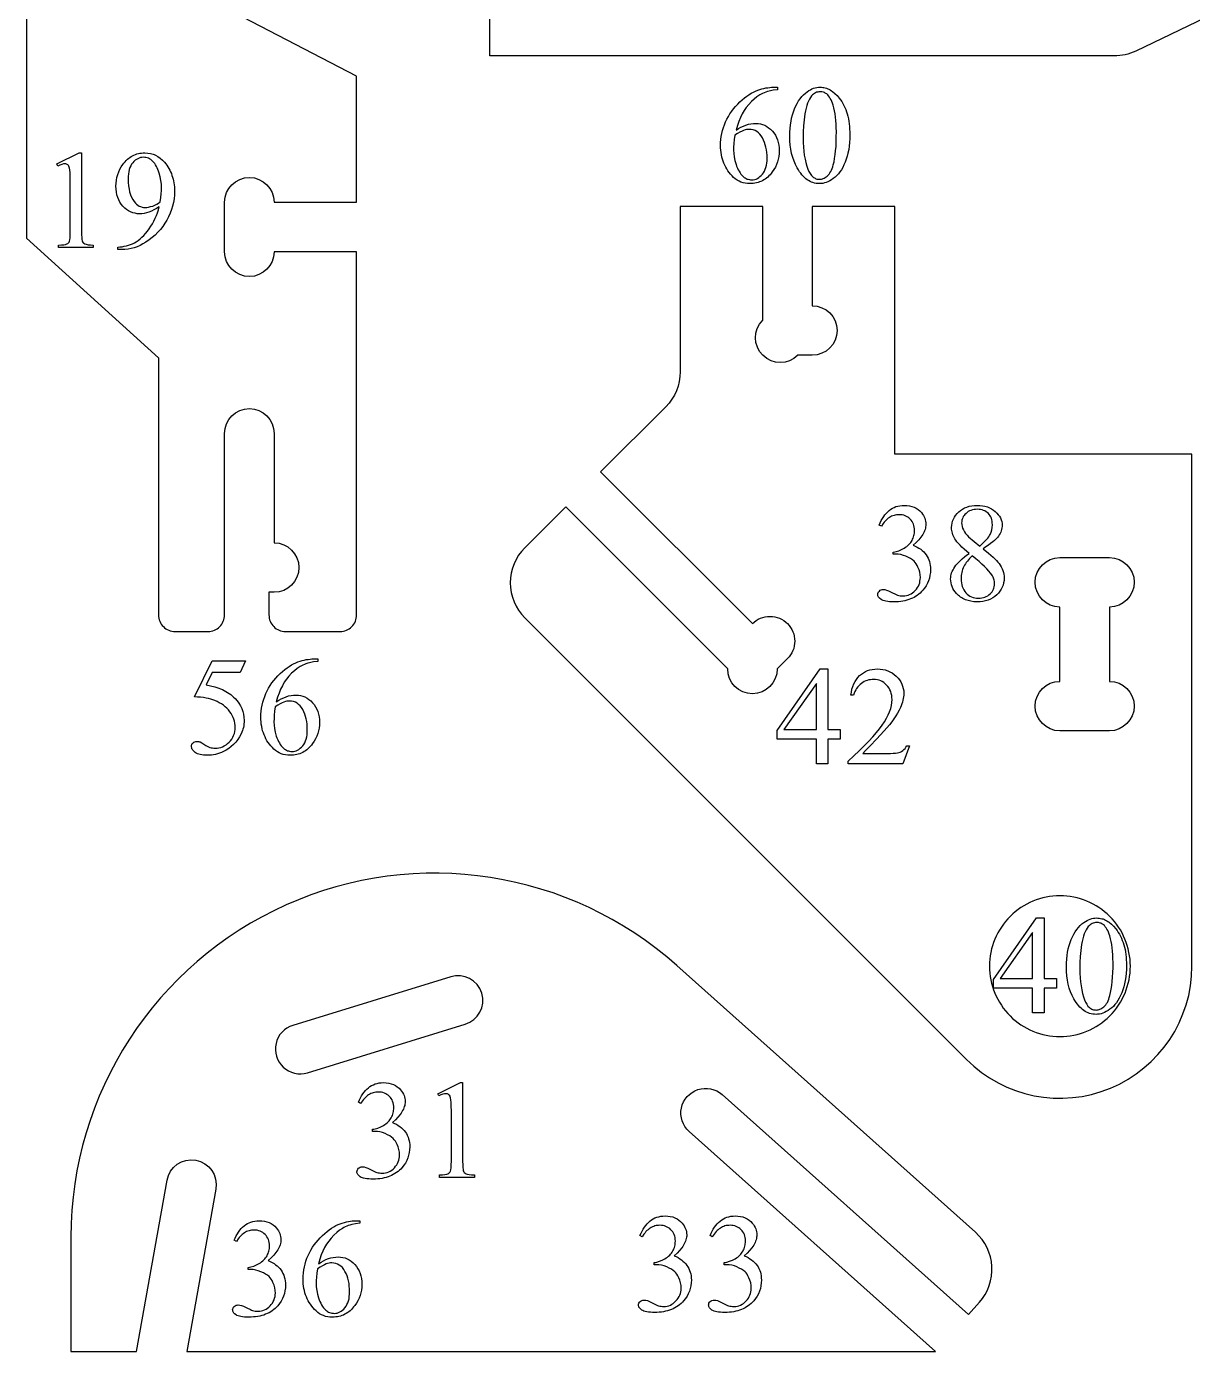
# Model space of a CAD drawing. Extents: x 7 to 905, y -397 to 592.
# Drawn here: x 531.3 to 644.3, y 313 to 441.4 of the extents above; entities that cross this region are included whole.
import ezdxf

# ---------------------------------------------------------------- set-up
doc = ezdxf.new("R2010")
doc.units = 0
doc.header["$MEASUREMENT"] = 0
for name, color, linetype in [('EXT', 1, 'CONTINUOUS'), ('INT', 5, 'CONTINUOUS'), ('TEXT', 18, 'CONTINUOUS')]:
    doc.layers.add(name, color=color, linetype=linetype)

msp = doc.modelspace()

# ---------------------------------------------------------------- linework, layer by layer
at = {"layer": 'EXT'}
for points in [[(638.84, 439.02, -0.112586), (636.75, 438.55), (576.25, 438.55), (576.25, 511.98, 0.396443), (618.65, 557.05), (618.65, 591.98), (637.85, 591.98), (637.85, 572.78), (636.44, 572.78, 1), (633.05, 569.38), (633.05, 544.17, 1), (636.44, 540.78), (637.85, 540.78), (637.85, 521.58), (696.62, 521.58, -0.414214), (701.42, 516.78), (701.42, 472.15, -0.288188), (698.7, 467.83)], [(579.63, 390.89, 0.414214), (579.63, 384.1), (622.44, 341.29, 0.668179), (644.29, 350.34), (644.29, 399.94), (615.49, 399.94), (615.49, 423.94), (607.49, 423.94), (607.49, 414.34, -1), (607.49, 409.54), (606.09, 409.54, -1), (602.69, 412.93), (602.69, 423.94), (594.69, 423.94), (594.69, 407.94, -0.198912), (593.29, 404.54), (586.98, 398.24), (601.69, 383.53, -0.414214), (605.09, 383.53, -0.414214), (605.09, 380.14), (604.09, 379.14, -1), (599.29, 379.14), (583.59, 394.84)], [(619.42, 313), (595.56, 334.31, -1), (598.75, 337.89), (598.75, 337.89), (622.62, 316.58), (623.69, 317.77, 0.414214), (623.3, 324.55), (594.37, 350.39, 0.647977), (535.64, 324.09), (535.64, 313), (541.98, 313), (544.95, 329.59), (544.95, 329.59, -1), (549.68, 328.74), (546.86, 313)]]:
    msp.add_lwpolyline(points, format="xyb", close=True, dxfattribs=at)
msp.add_lwpolyline([(531.33, 531.41), (531.33, 420.89), (544.13, 409.3), (544.13, 384.37, 0.414214), (545.73, 382.77), (548.93, 382.77, 0.414214), (550.53, 384.37), (550.53, 401.97), (550.53, 401.97, -1), (555.33, 401.97), (555.33, 391.37, -1), (555.33, 386.57), (554.83, 386.57), (554.83, 384.37, 0.414214), (556.43, 382.77), (561.73, 382.77, 0.414214), (563.33, 384.37), (563.33, 419.57), (555.33, 419.57, -1), (550.53, 419.57), (550.53, 424.37, -1), (555.33, 424.37), (563.33, 424.37), (563.33, 436.58), (548.93, 444.07)], format="xyb", dxfattribs=at)
at = {"layer": 'INT'}
for points in [[(636.29, 385.14), (636.29, 377.94, -1), (636.29, 373.14), (631.49, 373.14, -1), (631.49, 377.94), (631.49, 385.14, -1), (631.49, 389.94), (636.29, 389.94, -1)], [(631.49, 357.16, 0.414214), (624.67, 350.34, 0.414214), (631.49, 343.51, 0.414214), (638.32, 350.34, 0.414214)], [(572.45, 349.3), (557.15, 344.6, 1), (558.56, 340.01), (558.56, 340.01), (573.86, 344.71), (573.86, 344.71, 1)]]:
    msp.add_lwpolyline(points, format="xyb", close=True, dxfattribs=at)
at = {"layer": 'TEXT'}
for points in [[(604.11, 435.52), (604.11, 435.27), (603.7, 435.22), (603.32, 435.14), (603.15, 435.09), (602.98, 435.04), (602.83, 434.98), (602.68, 434.92), (602.55, 434.85), (602.41, 434.77), (602.13, 434.59), (601.86, 434.37), (601.59, 434.12), (601.33, 433.85), (601.09, 433.55), (600.88, 433.25), (600.69, 432.92), (600.52, 432.58), (600.37, 432.2), (600.23, 431.79), (600.1, 431.35), (600.34, 431.51), (600.58, 431.64), (600.82, 431.75), (601.06, 431.85), (601.3, 431.92), (601.54, 431.97), (601.78, 432), (602.02, 432.01), (602.24, 432), (602.46, 431.96), (602.67, 431.91), (602.88, 431.83), (603.07, 431.72), (603.26, 431.59), (603.44, 431.44), (603.62, 431.27), (603.78, 431.08), (603.91, 430.87), (604.03, 430.65), (604.12, 430.42), (604.2, 430.17), (604.25, 429.91), (604.28, 429.64), (604.29, 429.36), (604.28, 429.08), (604.25, 428.8), (604.2, 428.54), (604.12, 428.28), (604.03, 428.02), (603.91, 427.78), (603.77, 427.53), (603.61, 427.3), (603.51, 427.16), (603.4, 427.03), (603.28, 426.92), (603.17, 426.81), (603.04, 426.7), (602.92, 426.61), (602.79, 426.53), (602.65, 426.45), (602.52, 426.39), (602.37, 426.33), (602.23, 426.28), (602.08, 426.24), (601.92, 426.21), (601.76, 426.19), (601.6, 426.17), (601.43, 426.17), (601.21, 426.18), (600.99, 426.21), (600.78, 426.26), (600.58, 426.32), (600.39, 426.41), (600.21, 426.51), (600.03, 426.64), (599.87, 426.78), (599.71, 426.93), (599.57, 427.09), (599.44, 427.25), (599.32, 427.42), (599.2, 427.59), (599.1, 427.77), (599, 427.96), (598.92, 428.14), (598.85, 428.34), (598.78, 428.54), (598.73, 428.75), (598.68, 428.96), (598.65, 429.18), (598.63, 429.4), (598.61, 429.63), (598.61, 429.86), (598.61, 430.16), (598.64, 430.46), (598.67, 430.75), (598.73, 431.04), (598.8, 431.32), (598.88, 431.61), (598.98, 431.88), (599.09, 432.16), (599.22, 432.43), (599.36, 432.69), (599.51, 432.94), (599.68, 433.18), (599.86, 433.42), (600.05, 433.65), (600.26, 433.87), (600.47, 434.09), (600.7, 434.29), (600.92, 434.48), (601.14, 434.64), (601.35, 434.79), (601.57, 434.93), (601.78, 435.04), (601.99, 435.14), (602.2, 435.22), (602.4, 435.29), (602.6, 435.35), (602.8, 435.4), (602.99, 435.44), (603.18, 435.47), (603.37, 435.5), (603.55, 435.51), (603.73, 435.52)], [(605.31, 430.78), (605.32, 431.15), (605.34, 431.52), (605.37, 431.87), (605.43, 432.21), (605.49, 432.53), (605.57, 432.85), (605.67, 433.14), (605.77, 433.43), (605.89, 433.7), (606.03, 433.95), (606.17, 434.18), (606.31, 434.4), (606.47, 434.6), (606.64, 434.78), (606.82, 434.94), (607.01, 435.08), (607.16, 435.19), (607.31, 435.27), (607.46, 435.35), (607.62, 435.41), (607.77, 435.45), (607.93, 435.49), (608.08, 435.51), (608.24, 435.52), (608.37, 435.51), (608.5, 435.5), (608.62, 435.48), (608.75, 435.45), (608.87, 435.41), (608.99, 435.37), (609.11, 435.31), (609.23, 435.25), (609.34, 435.18), (609.45, 435.1), (609.68, 434.92), (609.89, 434.71), (610.1, 434.46), (610.23, 434.29), (610.34, 434.12), (610.45, 433.94), (610.55, 433.75), (610.64, 433.55), (610.73, 433.35), (610.8, 433.14), (610.87, 432.92), (610.93, 432.7), (610.99, 432.46), (611.03, 432.22), (611.07, 431.98), (611.09, 431.72), (611.11, 431.46), (611.13, 431.19), (611.13, 430.92), (611.12, 430.53), (611.1, 430.16), (611.07, 429.81), (611.02, 429.47), (610.95, 429.14), (610.88, 428.83), (610.78, 428.54), (610.68, 428.25), (610.56, 427.99), (610.44, 427.74), (610.31, 427.52), (610.17, 427.31), (610.02, 427.12), (609.86, 426.95), (609.7, 426.8), (609.53, 426.66), (609.35, 426.55), (609.18, 426.45), (609.01, 426.36), (608.84, 426.29), (608.67, 426.24), (608.5, 426.2), (608.34, 426.18), (608.18, 426.17), (608.02, 426.18), (607.86, 426.19), (607.71, 426.22), (607.56, 426.27), (607.41, 426.32), (607.27, 426.38), (607.13, 426.46), (607, 426.55), (606.86, 426.65), (606.74, 426.76), (606.61, 426.89), (606.49, 427.03), (606.37, 427.17), (606.25, 427.33), (606.14, 427.51), (606.03, 427.69), (605.86, 428.02), (605.72, 428.36), (605.59, 428.72), (605.49, 429.1), (605.41, 429.5), (605.35, 429.91), (605.32, 430.33)], [(606.61, 430.61), (606.62, 430.16), (606.64, 429.72), (606.67, 429.31), (606.72, 428.92), (606.79, 428.55), (606.87, 428.21), (606.96, 427.88), (607.07, 427.58), (607.17, 427.35), (607.28, 427.14), (607.4, 426.97), (607.54, 426.84), (607.61, 426.78), (607.69, 426.73), (607.76, 426.69), (607.84, 426.65), (607.93, 426.62), (608.01, 426.6), (608.1, 426.59), (608.2, 426.59), (608.29, 426.59), (608.38, 426.61), (608.47, 426.63), (608.56, 426.67), (608.65, 426.71), (608.75, 426.77), (608.84, 426.83), (608.94, 426.91), (609.03, 427), (609.12, 427.1), (609.2, 427.21), (609.28, 427.34), (609.35, 427.48), (609.41, 427.64), (609.47, 427.81), (609.52, 427.99), (609.6, 428.29), (609.66, 428.62), (609.71, 428.98), (609.75, 429.36), (609.79, 429.78), (609.81, 430.23), (609.82, 430.7), (609.83, 431.21), (609.82, 431.58), (609.81, 431.95), (609.78, 432.29), (609.75, 432.62), (609.7, 432.93), (609.65, 433.23), (609.59, 433.51), (609.51, 433.78), (609.45, 433.96), (609.38, 434.13), (609.31, 434.29), (609.24, 434.43), (609.16, 434.56), (609.07, 434.67), (608.99, 434.77), (608.89, 434.86), (608.82, 434.91), (608.75, 434.95), (608.67, 434.99), (608.59, 435.02), (608.42, 435.06), (608.24, 435.08), (608.13, 435.07), (608.02, 435.05), (607.91, 435.02), (607.81, 434.98), (607.71, 434.92), (607.62, 434.85), (607.52, 434.77), (607.43, 434.67), (607.32, 434.53), (607.21, 434.36), (607.12, 434.17), (607.03, 433.96), (606.96, 433.74), (606.89, 433.49), (606.83, 433.23), (606.78, 432.94), (606.71, 432.35), (606.65, 431.77), (606.62, 431.19)], [(599.99, 430.87), (599.93, 430.44), (599.9, 430.06), (599.87, 429.72), (599.87, 429.42), (599.88, 429.1), (599.93, 428.76), (600, 428.41), (600.1, 428.04), (600.16, 427.86), (600.23, 427.68), (600.31, 427.52), (600.4, 427.37), (600.49, 427.23), (600.58, 427.09), (600.69, 426.97), (600.8, 426.85), (600.89, 426.78), (600.98, 426.72), (601.08, 426.66), (601.18, 426.62), (601.28, 426.59), (601.39, 426.56), (601.51, 426.55), (601.63, 426.54), (601.77, 426.55), (601.91, 426.58), (602.04, 426.62), (602.17, 426.68), (602.3, 426.75), (602.42, 426.85), (602.54, 426.96), (602.66, 427.09), (602.76, 427.23), (602.86, 427.39), (602.93, 427.56), (603, 427.75), (603.05, 427.95), (603.08, 428.16), (603.11, 428.39), (603.11, 428.64), (603.11, 428.92), (603.08, 429.19), (603.05, 429.45), (603, 429.7), (602.94, 429.94), (602.86, 430.17), (602.77, 430.39), (602.66, 430.6), (602.54, 430.8), (602.41, 430.97), (602.27, 431.11), (602.12, 431.23), (601.95, 431.32), (601.77, 431.38), (601.58, 431.42), (601.38, 431.43), (601.25, 431.43), (601.12, 431.41), (600.98, 431.37), (600.84, 431.33), (600.68, 431.26), (600.48, 431.16), (600.25, 431.03)], [(534.26, 428.09), (536.45, 429.16), (536.67, 429.16), (536.67, 421.56), (536.67, 421.22), (536.68, 420.95), (536.7, 420.75), (536.73, 420.62), (536.77, 420.53), (536.83, 420.45), (536.9, 420.39), (536.99, 420.33), (537.12, 420.29), (537.3, 420.25), (537.52, 420.23), (537.8, 420.22), (537.8, 419.97), (534.42, 419.97), (534.42, 420.22), (534.71, 420.23), (534.94, 420.25), (535.12, 420.28), (535.24, 420.33), (535.33, 420.38), (535.4, 420.44), (535.46, 420.51), (535.5, 420.59), (535.53, 420.71), (535.56, 420.91), (535.57, 421.19), (535.57, 421.56), (535.57, 426.42), (535.57, 426.86), (535.56, 427.22), (535.54, 427.5), (535.51, 427.68), (535.48, 427.78), (535.44, 427.86), (535.4, 427.93), (535.34, 427.99), (535.27, 428.03), (535.2, 428.07), (535.13, 428.08), (535.04, 428.09), (534.91, 428.08), (534.75, 428.04), (534.57, 427.97), (534.36, 427.88)], [(540.18, 419.79), (540.18, 420.03), (540.39, 420.04), (540.6, 420.06), (540.81, 420.1), (541.01, 420.14), (541.21, 420.2), (541.41, 420.26), (541.6, 420.34), (541.79, 420.43), (541.97, 420.54), (542.16, 420.66), (542.34, 420.81), (542.52, 420.97), (542.7, 421.15), (542.87, 421.34), (543.05, 421.56), (543.22, 421.79), (543.39, 422.04), (543.54, 422.29), (543.68, 422.55), (543.81, 422.81), (543.93, 423.08), (544.03, 423.35), (544.11, 423.63), (544.19, 423.92), (543.93, 423.76), (543.68, 423.63), (543.44, 423.51), (543.2, 423.42), (542.96, 423.35), (542.74, 423.29), (542.52, 423.26), (542.3, 423.25), (542.07, 423.26), (541.85, 423.3), (541.63, 423.35), (541.42, 423.43), (541.22, 423.54), (541.03, 423.66), (540.85, 423.81), (540.68, 423.98), (540.52, 424.18), (540.38, 424.38), (540.27, 424.6), (540.17, 424.84), (540.1, 425.09), (540.04, 425.36), (540.01, 425.64), (540, 425.93), (540.01, 426.22), (540.04, 426.51), (540.1, 426.78), (540.17, 427.05), (540.27, 427.31), (540.38, 427.56), (540.52, 427.8), (540.68, 428.04), (540.78, 428.17), (540.89, 428.3), (541, 428.42), (541.12, 428.53), (541.24, 428.63), (541.36, 428.72), (541.49, 428.8), (541.62, 428.88), (541.75, 428.94), (541.89, 429), (542.04, 429.05), (542.18, 429.09), (542.33, 429.12), (542.49, 429.14), (542.65, 429.15), (542.81, 429.16), (543.08, 429.14), (543.34, 429.1), (543.47, 429.07), (543.6, 429.03), (543.72, 428.98), (543.84, 428.93), (544.07, 428.8), (544.29, 428.64), (544.5, 428.46), (544.71, 428.24), (544.82, 428.1), (544.93, 427.95), (545.04, 427.8), (545.13, 427.64), (545.22, 427.48), (545.3, 427.32), (545.37, 427.15), (545.43, 426.97), (545.49, 426.8), (545.54, 426.62), (545.58, 426.43), (545.62, 426.24), (545.64, 426.05), (545.66, 425.85), (545.67, 425.65), (545.68, 425.44), (545.66, 425.07), (545.63, 424.7), (545.57, 424.35), (545.49, 423.99), (545.39, 423.65), (545.26, 423.31), (545.11, 422.97), (544.94, 422.64), (544.75, 422.33), (544.53, 422.02), (544.31, 421.73), (544.06, 421.46), (543.79, 421.19), (543.51, 420.95), (543.21, 420.71), (542.89, 420.49), (542.62, 420.33), (542.34, 420.18), (542.06, 420.06), (541.77, 419.96), (541.48, 419.89), (541.18, 419.83), (540.87, 419.8), (540.56, 419.79)], [(544.3, 424.41), (544.35, 424.82), (544.38, 425.19), (544.41, 425.51), (544.41, 425.79), (544.4, 426.12), (544.36, 426.46), (544.29, 426.82), (544.2, 427.18), (544.14, 427.37), (544.07, 427.54), (544.01, 427.7), (543.93, 427.84), (543.85, 427.98), (543.76, 428.11), (543.67, 428.22), (543.58, 428.33), (543.47, 428.42), (543.37, 428.5), (543.26, 428.57), (543.15, 428.63), (543.03, 428.67), (542.91, 428.7), (542.79, 428.72), (542.66, 428.73), (542.52, 428.72), (542.38, 428.69), (542.24, 428.65), (542.11, 428.59), (541.98, 428.52), (541.86, 428.43), (541.74, 428.32), (541.63, 428.2), (541.52, 428.06), (541.43, 427.9), (541.36, 427.73), (541.29, 427.54), (541.25, 427.33), (541.21, 427.11), (541.19, 426.87), (541.18, 426.62), (541.19, 426.28), (541.22, 425.95), (541.27, 425.65), (541.33, 425.37), (541.41, 425.1), (541.51, 424.86), (541.63, 424.63), (541.77, 424.43), (541.88, 424.29), (542, 424.18), (542.12, 424.08), (542.25, 424), (542.39, 423.94), (542.53, 423.89), (542.68, 423.86), (542.84, 423.86), (542.99, 423.86), (543.17, 423.89), (543.36, 423.94), (543.56, 424), (543.76, 424.08), (543.95, 424.18), (544.13, 424.29)], [(613.97, 393.09), (614.07, 393.31), (614.18, 393.52), (614.29, 393.72), (614.41, 393.9), (614.53, 394.07), (614.66, 394.22), (614.8, 394.37), (614.94, 394.5), (615.09, 394.61), (615.25, 394.71), (615.42, 394.8), (615.6, 394.87), (615.79, 394.92), (615.99, 394.96), (616.19, 394.98), (616.41, 394.99), (616.67, 394.98), (616.92, 394.95), (617.15, 394.89), (617.36, 394.81), (617.56, 394.72), (617.75, 394.59), (617.91, 394.45), (618.07, 394.29), (618.17, 394.15), (618.26, 394.02), (618.33, 393.88), (618.39, 393.74), (618.44, 393.6), (618.48, 393.46), (618.5, 393.31), (618.5, 393.17), (618.5, 393.04), (618.48, 392.92), (618.46, 392.79), (618.43, 392.67), (618.38, 392.54), (618.33, 392.42), (618.27, 392.29), (618.2, 392.17), (618.11, 392.04), (618.02, 391.91), (617.81, 391.65), (617.56, 391.4), (617.27, 391.13), (617.47, 391.05), (617.66, 390.95), (617.83, 390.85), (618, 390.74), (618.15, 390.62), (618.29, 390.49), (618.41, 390.35), (618.52, 390.2), (618.62, 390.05), (618.71, 389.89), (618.78, 389.72), (618.84, 389.55), (618.89, 389.37), (618.92, 389.18), (618.94, 388.99), (618.95, 388.78), (618.94, 388.5), (618.9, 388.22), (618.84, 387.95), (618.76, 387.69), (618.66, 387.45), (618.53, 387.21), (618.38, 386.98), (618.21, 386.76), (618.08, 386.63), (617.95, 386.5), (617.81, 386.38), (617.67, 386.27), (617.51, 386.17), (617.36, 386.08), (617.19, 386), (617.02, 385.92), (616.84, 385.86), (616.65, 385.8), (616.46, 385.75), (616.26, 385.71), (616.06, 385.68), (615.84, 385.66), (615.62, 385.65), (615.4, 385.65), (615.18, 385.65), (614.98, 385.66), (614.8, 385.68), (614.63, 385.7), (614.49, 385.73), (614.36, 385.77), (614.25, 385.82), (614.16, 385.87), (614.02, 385.99), (613.96, 386.04), (613.91, 386.1), (613.88, 386.17), (613.85, 386.23), (613.84, 386.29), (613.83, 386.36), (613.84, 386.45), (613.87, 386.54), (613.92, 386.62), (613.99, 386.69), (614.07, 386.76), (614.16, 386.8), (614.26, 386.83), (614.36, 386.84), (614.53, 386.83), (614.7, 386.79), (614.88, 386.71), (615.21, 386.54), (615.55, 386.38), (615.67, 386.33), (615.76, 386.3), (615.89, 386.26), (616.02, 386.24), (616.15, 386.23), (616.29, 386.22), (616.45, 386.23), (616.61, 386.26), (616.77, 386.3), (616.92, 386.35), (617.06, 386.43), (617.2, 386.52), (617.34, 386.62), (617.47, 386.75), (617.58, 386.88), (617.68, 387.02), (617.77, 387.17), (617.84, 387.32), (617.9, 387.48), (617.93, 387.64), (617.96, 387.81), (617.97, 387.99), (617.95, 388.25), (617.91, 388.51), (617.84, 388.76), (617.73, 389.01), (617.65, 389.18), (617.55, 389.34), (617.46, 389.47), (617.36, 389.57), (617.2, 389.7), (617.02, 389.83), (616.81, 389.94), (616.57, 390.06), (616.32, 390.15), (616.07, 390.22), (615.81, 390.26), (615.56, 390.27), (615.34, 390.27), (615.34, 390.47), (615.48, 390.49), (615.61, 390.52), (615.87, 390.6), (616.13, 390.71), (616.4, 390.85), (616.52, 390.93), (616.64, 391.01), (616.75, 391.1), (616.85, 391.19), (616.94, 391.29), (617.03, 391.39), (617.1, 391.49), (617.16, 391.6), (617.22, 391.71), (617.27, 391.82), (617.31, 391.94), (617.34, 392.06), (617.37, 392.18), (617.39, 392.3), (617.4, 392.43), (617.4, 392.56), (617.4, 392.73), (617.38, 392.89), (617.34, 393.04), (617.3, 393.18), (617.23, 393.31), (617.16, 393.44), (617.07, 393.56), (616.97, 393.67), (616.86, 393.77), (616.75, 393.85), (616.62, 393.92), (616.49, 393.98), (616.36, 394.03), (616.21, 394.06), (616.06, 394.08), (615.91, 394.09), (615.78, 394.08), (615.66, 394.07), (615.53, 394.05), (615.42, 394.02), (615.3, 393.98), (615.18, 393.93), (615.07, 393.88), (614.96, 393.81), (614.86, 393.74), (614.76, 393.66), (614.65, 393.57), (614.56, 393.47), (614.46, 393.36), (614.37, 393.24), (614.19, 392.99)], [(622.69, 390.34), (622.2, 390.75), (621.99, 390.95), (621.81, 391.13), (621.65, 391.3), (621.51, 391.46), (621.4, 391.61), (621.31, 391.74), (621.24, 391.88), (621.17, 392.01), (621.12, 392.15), (621.08, 392.29), (621.04, 392.42), (621.02, 392.56), (621, 392.7), (621, 392.85), (621.01, 393.06), (621.04, 393.27), (621.09, 393.47), (621.17, 393.66), (621.26, 393.85), (621.38, 394.02), (621.52, 394.19), (621.68, 394.36), (621.85, 394.51), (622.04, 394.63), (622.25, 394.74), (622.46, 394.83), (622.7, 394.9), (622.94, 394.95), (623.2, 394.98), (623.48, 394.99), (623.74, 394.98), (623.99, 394.95), (624.23, 394.91), (624.46, 394.84), (624.67, 394.76), (624.87, 394.66), (625.05, 394.54), (625.23, 394.4), (625.38, 394.25), (625.52, 394.09), (625.63, 393.93), (625.73, 393.77), (625.8, 393.6), (625.85, 393.42), (625.88, 393.24), (625.89, 393.05), (625.89, 392.93), (625.87, 392.8), (625.84, 392.67), (625.8, 392.54), (625.75, 392.41), (625.69, 392.28), (625.62, 392.15), (625.53, 392.02), (625.43, 391.89), (625.3, 391.75), (625.15, 391.6), (624.98, 391.45), (624.78, 391.3), (624.56, 391.13), (624.31, 390.96), (624.04, 390.79), (624.57, 390.36), (625.01, 389.98), (625.19, 389.81), (625.35, 389.65), (625.48, 389.5), (625.59, 389.37), (625.7, 389.2), (625.81, 389.03), (625.89, 388.85), (625.96, 388.67), (626.02, 388.49), (626.06, 388.31), (626.08, 388.13), (626.09, 387.94), (626.08, 387.71), (626.04, 387.48), (625.99, 387.27), (625.91, 387.06), (625.81, 386.86), (625.68, 386.67), (625.54, 386.49), (625.37, 386.32), (625.18, 386.16), (624.98, 386.02), (624.76, 385.91), (624.53, 385.81), (624.29, 385.74), (624.03, 385.69), (623.76, 385.66), (623.47, 385.65), (623.16, 385.66), (622.86, 385.7), (622.59, 385.76), (622.33, 385.85), (622.21, 385.9), (622.09, 385.96), (621.97, 386.02), (621.86, 386.1), (621.76, 386.18), (621.66, 386.26), (621.56, 386.35), (621.47, 386.45), (621.34, 386.61), (621.22, 386.78), (621.12, 386.95), (621.04, 387.12), (620.98, 387.3), (620.94, 387.48), (620.91, 387.67), (620.9, 387.86), (620.91, 388), (620.93, 388.15), (620.96, 388.3), (621, 388.45), (621.06, 388.6), (621.13, 388.75), (621.21, 388.89), (621.3, 389.04), (621.41, 389.19), (621.54, 389.34), (621.68, 389.5), (621.85, 389.66), (622.03, 389.82), (622.23, 389.99), (622.45, 390.16)], [(623.73, 391.05), (624.09, 391.39), (624.38, 391.69), (624.49, 391.83), (624.59, 391.95), (624.67, 392.07), (624.74, 392.18), (624.83, 392.39), (624.9, 392.62), (624.94, 392.86), (624.95, 393.12), (624.94, 393.29), (624.92, 393.45), (624.89, 393.6), (624.85, 393.74), (624.8, 393.87), (624.73, 393.99), (624.65, 394.11), (624.56, 394.21), (624.45, 394.3), (624.34, 394.38), (624.22, 394.45), (624.09, 394.51), (623.96, 394.55), (623.81, 394.58), (623.65, 394.6), (623.49, 394.61), (623.32, 394.6), (623.17, 394.58), (623.02, 394.55), (622.87, 394.51), (622.74, 394.45), (622.61, 394.39), (622.5, 394.31), (622.39, 394.21), (622.29, 394.11), (622.2, 394.01), (622.13, 393.9), (622.07, 393.79), (622.02, 393.67), (621.99, 393.55), (621.97, 393.43), (621.96, 393.3), (621.97, 393.13), (622.01, 392.95), (622.06, 392.78), (622.14, 392.61), (622.24, 392.44), (622.35, 392.27), (622.49, 392.11), (622.64, 391.95)], [(623, 390.09), (622.86, 389.97), (622.74, 389.85), (622.62, 389.73), (622.52, 389.6), (622.42, 389.47), (622.33, 389.34), (622.25, 389.21), (622.18, 389.07), (622.12, 388.94), (622.06, 388.79), (622.02, 388.65), (621.98, 388.5), (621.95, 388.35), (621.93, 388.2), (621.92, 388.05), (621.92, 387.89), (621.92, 387.68), (621.94, 387.48), (621.98, 387.29), (622.03, 387.12), (622.1, 386.95), (622.18, 386.8), (622.27, 386.65), (622.38, 386.52), (622.5, 386.4), (622.63, 386.29), (622.77, 386.2), (622.92, 386.13), (623.07, 386.08), (623.23, 386.04), (623.4, 386.01), (623.57, 386), (623.75, 386.01), (623.92, 386.03), (624.07, 386.06), (624.22, 386.1), (624.36, 386.16), (624.49, 386.23), (624.61, 386.31), (624.72, 386.41), (624.82, 386.51), (624.91, 386.62), (624.99, 386.74), (625.05, 386.86), (625.09, 386.98), (625.13, 387.11), (625.15, 387.25), (625.15, 387.39), (625.15, 387.51), (625.14, 387.62), (625.12, 387.74), (625.09, 387.84), (625.06, 387.95), (625.01, 388.05), (624.96, 388.15), (624.9, 388.25), (624.77, 388.43), (624.61, 388.63), (624.41, 388.84), (624.19, 389.06), (623.94, 389.29), (623.65, 389.55), (623.34, 389.81)], [(559.56, 380.12), (559.56, 379.87), (559.14, 379.82), (558.76, 379.74), (558.59, 379.69), (558.42, 379.64), (558.27, 379.58), (558.13, 379.52), (557.99, 379.45), (557.85, 379.37), (557.58, 379.19), (557.3, 378.97), (557.03, 378.72), (556.77, 378.45), (556.54, 378.15), (556.32, 377.85), (556.13, 377.52), (555.96, 377.18), (555.81, 376.8), (555.67, 376.39), (555.54, 375.95), (555.78, 376.11), (556.02, 376.24), (556.26, 376.35), (556.5, 376.45), (556.74, 376.52), (556.98, 376.57), (557.22, 376.6), (557.46, 376.61), (557.69, 376.6), (557.9, 376.56), (558.12, 376.51), (558.32, 376.43), (558.52, 376.32), (558.7, 376.19), (558.89, 376.04), (559.06, 375.87), (559.22, 375.68), (559.35, 375.47), (559.47, 375.25), (559.57, 375.02), (559.64, 374.77), (559.69, 374.51), (559.72, 374.24), (559.74, 373.96), (559.72, 373.68), (559.69, 373.4), (559.64, 373.14), (559.56, 372.88), (559.47, 372.62), (559.35, 372.38), (559.21, 372.13), (559.05, 371.9), (558.95, 371.76), (558.84, 371.63), (558.72, 371.52), (558.61, 371.4), (558.49, 371.3), (558.36, 371.21), (558.23, 371.13), (558.1, 371.05), (557.96, 370.99), (557.82, 370.93), (557.67, 370.88), (557.52, 370.84), (557.36, 370.81), (557.21, 370.79), (557.04, 370.77), (556.87, 370.77), (556.65, 370.78), (556.43, 370.81), (556.22, 370.86), (556.02, 370.92), (555.83, 371.01), (555.65, 371.11), (555.47, 371.24), (555.31, 371.38), (555.16, 371.53), (555.01, 371.69), (554.88, 371.85), (554.76, 372.02), (554.64, 372.19), (554.54, 372.37), (554.45, 372.56), (554.36, 372.74), (554.29, 372.94), (554.22, 373.14), (554.17, 373.35), (554.13, 373.56), (554.09, 373.78), (554.07, 374), (554.05, 374.23), (554.05, 374.46), (554.05, 374.76), (554.08, 375.06), (554.12, 375.35), (554.17, 375.64), (554.24, 375.92), (554.32, 376.21), (554.42, 376.48), (554.53, 376.76), (554.66, 377.03), (554.8, 377.29), (554.95, 377.54), (555.12, 377.78), (555.3, 378.02), (555.49, 378.25), (555.7, 378.47), (555.92, 378.69), (556.14, 378.89), (556.36, 379.08), (556.58, 379.24), (556.8, 379.39), (557.01, 379.53), (557.22, 379.64), (557.43, 379.74), (557.64, 379.82), (557.84, 379.89), (558.04, 379.95), (558.24, 380), (558.43, 380.04), (558.62, 380.07), (558.81, 380.1), (558.99, 380.11), (559.17, 380.12)], [(552.57, 379.93), (552.05, 378.8), (549.34, 378.8), (548.75, 377.59), (549.18, 377.52), (549.58, 377.41), (549.78, 377.35), (549.97, 377.29), (550.15, 377.22), (550.33, 377.14), (550.5, 377.05), (550.66, 376.96), (550.82, 376.86), (550.98, 376.76), (551.13, 376.65), (551.27, 376.54), (551.41, 376.41), (551.54, 376.29), (551.75, 376.06), (551.92, 375.81), (552.08, 375.56), (552.2, 375.3), (552.3, 375.03), (552.37, 374.75), (552.41, 374.46), (552.42, 374.16), (552.42, 373.99), (552.4, 373.81), (552.38, 373.64), (552.35, 373.48), (552.31, 373.32), (552.26, 373.16), (552.2, 373), (552.13, 372.85), (551.98, 372.56), (551.81, 372.29), (551.62, 372.04), (551.41, 371.82), (551.18, 371.62), (550.94, 371.44), (550.69, 371.28), (550.43, 371.14), (550.24, 371.05), (550.05, 370.98), (549.85, 370.91), (549.66, 370.86), (549.46, 370.82), (549.26, 370.79), (549.06, 370.78), (548.86, 370.77), (548.67, 370.77), (548.49, 370.79), (548.32, 370.81), (548.16, 370.84), (548.02, 370.88), (547.9, 370.93), (547.78, 370.98), (547.69, 371.05), (547.6, 371.12), (547.52, 371.19), (547.46, 371.26), (547.41, 371.34), (547.37, 371.41), (547.34, 371.49), (547.32, 371.57), (547.32, 371.65), (547.33, 371.74), (547.36, 371.83), (547.4, 371.91), (547.47, 371.98), (547.55, 372.04), (547.64, 372.09), (547.74, 372.12), (547.85, 372.12), (548.02, 372.11), (548.09, 372.09), (548.16, 372.07), (548.33, 371.98), (548.6, 371.8), (548.72, 371.72), (548.85, 371.65), (548.97, 371.59), (549.1, 371.54), (549.23, 371.5), (549.35, 371.48), (549.48, 371.46), (549.61, 371.45), (549.8, 371.46), (549.98, 371.49), (550.16, 371.54), (550.34, 371.6), (550.5, 371.68), (550.67, 371.78), (550.82, 371.9), (550.97, 372.04), (551.11, 372.19), (551.23, 372.35), (551.33, 372.52), (551.41, 372.69), (551.48, 372.88), (551.52, 373.07), (551.55, 373.26), (551.56, 373.47), (551.55, 373.67), (551.53, 373.87), (551.48, 374.07), (551.43, 374.26), (551.35, 374.45), (551.26, 374.63), (551.16, 374.82), (551.03, 374.99), (550.9, 375.17), (550.75, 375.33), (550.58, 375.48), (550.41, 375.62), (550.22, 375.75), (550.02, 375.87), (549.81, 375.99), (549.59, 376.09), (549.4, 376.16), (549.19, 376.22), (548.97, 376.28), (548.73, 376.32), (548.48, 376.36), (548.21, 376.39), (547.92, 376.42), (547.62, 376.43), (549.34, 379.93)], [(610.2, 373.28), (610.2, 372.33), (609, 372.33), (609, 369.96), (607.9, 369.96), (607.9, 372.33), (604.09, 372.33), (604.09, 373.18), (608.27, 379.14), (609, 379.14), (609, 373.28)], [(616.91, 371.69), (616.28, 369.96), (610.97, 369.96), (610.97, 370.2), (611.53, 370.72), (612.05, 371.22), (612.53, 371.7), (612.96, 372.14), (613.35, 372.57), (613.7, 372.97), (614.01, 373.34), (614.27, 373.69), (614.49, 374.03), (614.68, 374.36), (614.85, 374.68), (614.98, 374.99), (615.09, 375.3), (615.16, 375.59), (615.21, 375.89), (615.22, 376.17), (615.21, 376.38), (615.19, 376.58), (615.15, 376.77), (615.09, 376.95), (615.02, 377.12), (614.93, 377.28), (614.82, 377.43), (614.7, 377.58), (614.56, 377.71), (614.42, 377.82), (614.28, 377.91), (614.12, 377.99), (613.96, 378.05), (613.8, 378.09), (613.62, 378.12), (613.44, 378.13), (613.28, 378.12), (613.12, 378.1), (612.96, 378.07), (612.81, 378.03), (612.67, 377.98), (612.52, 377.91), (612.39, 377.83), (612.25, 377.74), (612.12, 377.64), (612.01, 377.52), (611.9, 377.4), (611.79, 377.26), (611.7, 377.11), (611.62, 376.95), (611.54, 376.78), (611.47, 376.6), (611.23, 376.6), (611.28, 376.9), (611.34, 377.18), (611.42, 377.44), (611.52, 377.69), (611.64, 377.91), (611.77, 378.12), (611.92, 378.31), (612.08, 378.49), (612.26, 378.64), (612.44, 378.77), (612.64, 378.89), (612.85, 378.98), (613.07, 379.05), (613.3, 379.1), (613.54, 379.13), (613.8, 379.14), (614.06, 379.13), (614.32, 379.1), (614.57, 379.04), (614.8, 378.97), (615.02, 378.87), (615.23, 378.75), (615.43, 378.6), (615.62, 378.44), (615.8, 378.26), (615.94, 378.07), (616.07, 377.88), (616.17, 377.67), (616.25, 377.46), (616.31, 377.24), (616.35, 377.02), (616.36, 376.78), (616.35, 376.61), (616.34, 376.44), (616.31, 376.27), (616.28, 376.1), (616.23, 375.93), (616.18, 375.75), (616.11, 375.58), (616.04, 375.41), (615.91, 375.14), (615.75, 374.87), (615.58, 374.59), (615.39, 374.31), (615.19, 374.02), (614.96, 373.73), (614.71, 373.43), (614.45, 373.14), (613.7, 372.32), (613.1, 371.69), (612.66, 371.23), (612.38, 370.96), (614.73, 370.96), (615.06, 370.96), (615.34, 370.97), (615.57, 370.99), (615.74, 371.01), (615.88, 371.05), (616.01, 371.09), (616.14, 371.15), (616.26, 371.23), (616.37, 371.32), (616.48, 371.42), (616.57, 371.55), (616.66, 371.69)], [(607.9, 373.28), (607.9, 377.74), (604.74, 373.28)], [(555.43, 375.47), (555.38, 375.04), (555.34, 374.66), (555.32, 374.32), (555.31, 374.02), (555.32, 373.7), (555.37, 373.36), (555.44, 373.01), (555.54, 372.64), (555.61, 372.46), (555.68, 372.28), (555.75, 372.12), (555.84, 371.97), (555.93, 371.83), (556.03, 371.69), (556.13, 371.57), (556.24, 371.45), (556.33, 371.38), (556.42, 371.32), (556.52, 371.26), (556.62, 371.22), (556.72, 371.19), (556.83, 371.16), (556.95, 371.15), (557.07, 371.14), (557.21, 371.15), (557.35, 371.18), (557.48, 371.22), (557.61, 371.28), (557.74, 371.35), (557.86, 371.45), (557.98, 371.56), (558.1, 371.69), (558.21, 371.83), (558.3, 371.99), (558.38, 372.16), (558.44, 372.35), (558.49, 372.55), (558.53, 372.76), (558.55, 372.99), (558.55, 373.24), (558.55, 373.52), (558.53, 373.79), (558.49, 374.05), (558.44, 374.3), (558.38, 374.54), (558.3, 374.77), (558.21, 374.99), (558.1, 375.2), (557.98, 375.4), (557.85, 375.57), (557.71, 375.71), (557.56, 375.83), (557.39, 375.92), (557.21, 375.98), (557.02, 376.02), (556.82, 376.03), (556.69, 376.03), (556.56, 376.01), (556.42, 375.97), (556.28, 375.93), (556.12, 375.86), (555.92, 375.76), (555.69, 375.63)], [(631.16, 349.14), (631.16, 348.2), (629.95, 348.2), (629.95, 345.82), (628.85, 345.82), (628.85, 348.2), (625.04, 348.2), (625.04, 349.05), (629.22, 355.01), (629.95, 355.01), (629.95, 349.14)], [(632.12, 350.27), (632.13, 350.65), (632.15, 351.01), (632.19, 351.36), (632.24, 351.7), (632.3, 352.03), (632.38, 352.34), (632.48, 352.64), (632.58, 352.92), (632.71, 353.19), (632.84, 353.44), (632.98, 353.68), (633.13, 353.89), (633.28, 354.09), (633.45, 354.27), (633.63, 354.43), (633.82, 354.58), (633.97, 354.68), (634.12, 354.77), (634.27, 354.84), (634.43, 354.9), (634.58, 354.95), (634.74, 354.98), (634.89, 355), (635.05, 355.01), (635.18, 355), (635.31, 354.99), (635.43, 354.97), (635.56, 354.94), (635.68, 354.91), (635.8, 354.86), (635.92, 354.81), (636.04, 354.74), (636.15, 354.67), (636.26, 354.6), (636.49, 354.42), (636.7, 354.2), (636.91, 353.95), (637.04, 353.79), (637.15, 353.61), (637.26, 353.43), (637.36, 353.24), (637.45, 353.05), (637.54, 352.84), (637.62, 352.63), (637.68, 352.41), (637.74, 352.19), (637.8, 351.96), (637.84, 351.72), (637.88, 351.47), (637.9, 351.22), (637.92, 350.95), (637.94, 350.69), (637.94, 350.41), (637.93, 350.02), (637.91, 349.66), (637.88, 349.3), (637.83, 348.96), (637.76, 348.64), (637.69, 348.32), (637.6, 348.03), (637.49, 347.75), (637.37, 347.48), (637.25, 347.24), (637.12, 347.01), (636.98, 346.8), (636.83, 346.61), (636.67, 346.44), (636.51, 346.29), (636.34, 346.16), (636.16, 346.04), (635.99, 345.94), (635.82, 345.86), (635.65, 345.79), (635.48, 345.73), (635.32, 345.69), (635.15, 345.67), (634.99, 345.66), (634.83, 345.67), (634.67, 345.69), (634.52, 345.72), (634.37, 345.76), (634.22, 345.81), (634.08, 345.88), (633.94, 345.95), (633.81, 346.04), (633.68, 346.14), (633.55, 346.26), (633.42, 346.38), (633.3, 346.52), (633.18, 346.67), (633.06, 346.83), (632.95, 347), (632.84, 347.18), (632.67, 347.51), (632.53, 347.86), (632.4, 348.22), (632.3, 348.6), (632.22, 348.99), (632.17, 349.4), (632.13, 349.83)], [(633.42, 350.1), (633.43, 349.65), (633.45, 349.22), (633.49, 348.81), (633.54, 348.42), (633.6, 348.05), (633.68, 347.7), (633.77, 347.38), (633.88, 347.07), (633.98, 346.84), (634.09, 346.64), (634.21, 346.47), (634.35, 346.33), (634.42, 346.27), (634.5, 346.22), (634.57, 346.18), (634.66, 346.14), (634.74, 346.12), (634.83, 346.1), (634.91, 346.09), (635.01, 346.08), (635.1, 346.09), (635.19, 346.1), (635.28, 346.13), (635.37, 346.16), (635.47, 346.21), (635.56, 346.26), (635.65, 346.33), (635.75, 346.4), (635.84, 346.49), (635.93, 346.59), (636.01, 346.71), (636.09, 346.83), (636.16, 346.98), (636.22, 347.13), (636.28, 347.3), (636.33, 347.48), (636.41, 347.78), (636.47, 348.11), (636.52, 348.47), (636.56, 348.86), (636.6, 349.27), (636.62, 349.72), (636.64, 350.2), (636.64, 350.7), (636.63, 351.08), (636.62, 351.44), (636.6, 351.78), (636.56, 352.11), (636.52, 352.43), (636.46, 352.72), (636.4, 353), (636.32, 353.27), (636.26, 353.45), (636.19, 353.62), (636.12, 353.78), (636.05, 353.92), (635.97, 354.05), (635.88, 354.16), (635.8, 354.27), (635.7, 354.35), (635.63, 354.4), (635.56, 354.45), (635.48, 354.49), (635.4, 354.52), (635.23, 354.56), (635.05, 354.57), (634.94, 354.56), (634.83, 354.55), (634.72, 354.51), (634.62, 354.47), (634.52, 354.41), (634.43, 354.34), (634.33, 354.26), (634.24, 354.17), (634.13, 354.02), (634.02, 353.85), (633.93, 353.66), (633.84, 353.46), (633.77, 353.23), (633.7, 352.98), (633.64, 352.72), (633.59, 352.43), (633.52, 351.84), (633.46, 351.26), (633.43, 350.68)], [(628.85, 349.14), (628.85, 353.61), (625.7, 349.14)], [(563.5, 337.15), (563.6, 337.37), (563.7, 337.58), (563.81, 337.77), (563.93, 337.95), (564.06, 338.12), (564.19, 338.28), (564.32, 338.42), (564.47, 338.55), (564.62, 338.67), (564.78, 338.77), (564.95, 338.85), (565.13, 338.92), (565.32, 338.98), (565.51, 339.02), (565.72, 339.04), (565.93, 339.05), (566.19, 339.04), (566.44, 339), (566.67, 338.95), (566.89, 338.87), (567.09, 338.77), (567.27, 338.65), (567.44, 338.51), (567.59, 338.34), (567.69, 338.21), (567.78, 338.08), (567.86, 337.94), (567.92, 337.8), (567.97, 337.66), (568, 337.52), (568.02, 337.37), (568.03, 337.22), (568.02, 337.1), (568.01, 336.97), (567.99, 336.85), (567.95, 336.73), (567.91, 336.6), (567.86, 336.48), (567.79, 336.35), (567.72, 336.22), (567.64, 336.1), (567.55, 335.97), (567.33, 335.71), (567.08, 335.45), (566.79, 335.19), (567, 335.1), (567.18, 335.01), (567.36, 334.91), (567.52, 334.8), (567.67, 334.67), (567.81, 334.55), (567.94, 334.41), (568.05, 334.26), (568.15, 334.11), (568.23, 333.95), (568.31, 333.78), (568.37, 333.6), (568.41, 333.42), (568.45, 333.24), (568.47, 333.04), (568.47, 332.84), (568.46, 332.55), (568.43, 332.28), (568.37, 332.01), (568.29, 331.75), (568.18, 331.5), (568.06, 331.26), (567.9, 331.04), (567.73, 330.82), (567.61, 330.68), (567.47, 330.56), (567.34, 330.44), (567.19, 330.33), (567.04, 330.23), (566.88, 330.14), (566.72, 330.05), (566.54, 329.98), (566.37, 329.91), (566.18, 329.86), (565.99, 329.81), (565.79, 329.77), (565.58, 329.74), (565.37, 329.72), (565.15, 329.71), (564.92, 329.7), (564.7, 329.7), (564.5, 329.72), (564.32, 329.73), (564.16, 329.76), (564.01, 329.79), (563.89, 329.83), (563.78, 329.87), (563.68, 329.93), (563.54, 330.04), (563.48, 330.1), (563.44, 330.16), (563.4, 330.22), (563.38, 330.28), (563.36, 330.35), (563.36, 330.41), (563.37, 330.5), (563.4, 330.59), (563.44, 330.67), (563.51, 330.75), (563.59, 330.81), (563.68, 330.86), (563.78, 330.89), (563.89, 330.9), (564.05, 330.88), (564.23, 330.84), (564.41, 330.77), (564.74, 330.6), (565.07, 330.43), (565.2, 330.38), (565.29, 330.35), (565.41, 330.32), (565.54, 330.3), (565.67, 330.28), (565.81, 330.28), (565.98, 330.29), (566.14, 330.31), (566.3, 330.35), (566.45, 330.41), (566.59, 330.48), (566.73, 330.57), (566.86, 330.68), (566.99, 330.8), (567.11, 330.94), (567.21, 331.08), (567.3, 331.22), (567.37, 331.38), (567.42, 331.53), (567.46, 331.7), (567.48, 331.87), (567.49, 332.04), (567.48, 332.3), (567.43, 332.56), (567.36, 332.82), (567.26, 333.07), (567.17, 333.24), (567.08, 333.39), (566.98, 333.52), (566.88, 333.63), (566.72, 333.76), (566.54, 333.88), (566.33, 334), (566.1, 334.11), (565.85, 334.21), (565.59, 334.27), (565.34, 334.31), (565.08, 334.33), (564.87, 334.33), (564.87, 334.53), (565, 334.55), (565.13, 334.58), (565.39, 334.65), (565.66, 334.76), (565.92, 334.9), (566.05, 334.98), (566.17, 335.07), (566.28, 335.16), (566.38, 335.25), (566.47, 335.34), (566.55, 335.44), (566.62, 335.55), (566.69, 335.65), (566.74, 335.77), (566.79, 335.88), (566.83, 336), (566.87, 336.11), (566.89, 336.24), (566.91, 336.36), (566.92, 336.49), (566.93, 336.62), (566.92, 336.78), (566.9, 336.94), (566.87, 337.09), (566.82, 337.24), (566.76, 337.37), (566.69, 337.5), (566.6, 337.61), (566.5, 337.72), (566.39, 337.82), (566.27, 337.91), (566.15, 337.98), (566.02, 338.04), (565.88, 338.08), (565.74, 338.12), (565.59, 338.14), (565.43, 338.14), (565.31, 338.14), (565.18, 338.13), (565.06, 338.11), (564.94, 338.07), (564.82, 338.04), (564.71, 337.99), (564.6, 337.93), (564.49, 337.87), (564.38, 337.8), (564.28, 337.71), (564.18, 337.62), (564.08, 337.52), (563.99, 337.42), (563.89, 337.3), (563.71, 337.04)], [(571.19, 337.98), (573.39, 339.05), (573.6, 339.05), (573.6, 331.45), (573.61, 331.1), (573.62, 330.83), (573.64, 330.63), (573.67, 330.5), (573.71, 330.42), (573.76, 330.34), (573.84, 330.27), (573.93, 330.22), (574.05, 330.17), (574.23, 330.14), (574.46, 330.12), (574.74, 330.11), (574.74, 329.86), (571.35, 329.86), (571.35, 330.11), (571.64, 330.12), (571.88, 330.14), (572.06, 330.17), (572.18, 330.22), (572.26, 330.27), (572.33, 330.33), (572.39, 330.4), (572.44, 330.47), (572.47, 330.6), (572.49, 330.8), (572.5, 331.08), (572.51, 331.45), (572.51, 336.31), (572.5, 336.75), (572.49, 337.11), (572.47, 337.38), (572.44, 337.57), (572.41, 337.67), (572.38, 337.75), (572.33, 337.82), (572.27, 337.88), (572.21, 337.92), (572.14, 337.95), (572.06, 337.97), (571.98, 337.98), (571.84, 337.97), (571.68, 337.93), (571.5, 337.86), (571.29, 337.77)], [(551.45, 323.77), (551.55, 323.99), (551.66, 324.19), (551.77, 324.39), (551.89, 324.57), (552.01, 324.74), (552.14, 324.9), (552.28, 325.04), (552.43, 325.17), (552.58, 325.29), (552.74, 325.39), (552.91, 325.47), (553.08, 325.54), (553.27, 325.59), (553.47, 325.63), (553.67, 325.66), (553.89, 325.66), (554.15, 325.65), (554.4, 325.62), (554.63, 325.57), (554.84, 325.49), (555.04, 325.39), (555.23, 325.27), (555.4, 325.13), (555.55, 324.96), (555.65, 324.83), (555.74, 324.69), (555.81, 324.56), (555.88, 324.42), (555.92, 324.28), (555.96, 324.13), (555.98, 323.99), (555.99, 323.84), (555.98, 323.72), (555.97, 323.59), (555.94, 323.47), (555.91, 323.34), (555.87, 323.22), (555.81, 323.09), (555.75, 322.97), (555.68, 322.84), (555.6, 322.71), (555.5, 322.59), (555.29, 322.33), (555.04, 322.07), (554.75, 321.81), (554.95, 321.72), (555.14, 321.63), (555.32, 321.52), (555.48, 321.41), (555.63, 321.29), (555.77, 321.16), (555.89, 321.03), (556.01, 320.88), (556.11, 320.72), (556.19, 320.56), (556.26, 320.4), (556.32, 320.22), (556.37, 320.04), (556.4, 319.85), (556.42, 319.66), (556.43, 319.46), (556.42, 319.17), (556.38, 318.89), (556.33, 318.63), (556.24, 318.37), (556.14, 318.12), (556.01, 317.88), (555.86, 317.65), (555.69, 317.43), (555.56, 317.3), (555.43, 317.17), (555.29, 317.06), (555.15, 316.95), (555, 316.85), (554.84, 316.75), (554.67, 316.67), (554.5, 316.6), (554.32, 316.53), (554.14, 316.48), (553.94, 316.43), (553.74, 316.39), (553.54, 316.36), (553.33, 316.34), (553.11, 316.32), (552.88, 316.32), (552.66, 316.32), (552.46, 316.33), (552.28, 316.35), (552.12, 316.38), (551.97, 316.41), (551.84, 316.45), (551.73, 316.49), (551.64, 316.54), (551.5, 316.66), (551.44, 316.72), (551.4, 316.78), (551.36, 316.84), (551.33, 316.9), (551.32, 316.96), (551.31, 317.03), (551.32, 317.12), (551.35, 317.21), (551.4, 317.29), (551.47, 317.37), (551.55, 317.43), (551.64, 317.48), (551.74, 317.5), (551.84, 317.51), (552.01, 317.5), (552.18, 317.46), (552.37, 317.38), (552.69, 317.22), (553.03, 317.05), (553.15, 317), (553.24, 316.97), (553.37, 316.94), (553.5, 316.91), (553.63, 316.9), (553.77, 316.9), (553.94, 316.9), (554.1, 316.93), (554.25, 316.97), (554.4, 317.03), (554.55, 317.1), (554.69, 317.19), (554.82, 317.3), (554.95, 317.42), (555.06, 317.55), (555.17, 317.69), (555.25, 317.84), (555.32, 317.99), (555.38, 318.15), (555.42, 318.32), (555.44, 318.49), (555.45, 318.66), (555.43, 318.92), (555.39, 319.18), (555.32, 319.43), (555.22, 319.68), (555.13, 319.86), (555.04, 320.01), (554.94, 320.14), (554.84, 320.25), (554.68, 320.38), (554.5, 320.5), (554.29, 320.62), (554.05, 320.73), (553.8, 320.82), (553.55, 320.89), (553.3, 320.93), (553.04, 320.95), (552.83, 320.95), (552.83, 321.14), (552.96, 321.16), (553.09, 321.19), (553.35, 321.27), (553.62, 321.38), (553.88, 321.52), (554.01, 321.6), (554.12, 321.69), (554.23, 321.77), (554.33, 321.87), (554.43, 321.96), (554.51, 322.06), (554.58, 322.16), (554.65, 322.27), (554.7, 322.38), (554.75, 322.5), (554.79, 322.61), (554.82, 322.73), (554.85, 322.85), (554.87, 322.98), (554.88, 323.11), (554.88, 323.23), (554.88, 323.4), (554.86, 323.56), (554.82, 323.71), (554.78, 323.85), (554.72, 323.99), (554.64, 324.11), (554.56, 324.23), (554.46, 324.34), (554.35, 324.44), (554.23, 324.52), (554.11, 324.6), (553.98, 324.66), (553.84, 324.7), (553.7, 324.74), (553.55, 324.75), (553.39, 324.76), (553.26, 324.76), (553.14, 324.74), (553.02, 324.72), (552.9, 324.69), (552.78, 324.65), (552.67, 324.61), (552.56, 324.55), (552.45, 324.49), (552.34, 324.41), (552.24, 324.33), (552.14, 324.24), (552.04, 324.14), (551.94, 324.03), (551.85, 323.92), (551.67, 323.66)], [(563.65, 325.66), (563.65, 325.42), (563.23, 325.36), (562.86, 325.29), (562.68, 325.24), (562.52, 325.19), (562.37, 325.13), (562.22, 325.07), (562.08, 325), (561.95, 324.92), (561.67, 324.74), (561.4, 324.52), (561.13, 324.27), (560.87, 323.99), (560.63, 323.7), (560.42, 323.39), (560.23, 323.07), (560.06, 322.73), (559.9, 322.35), (559.76, 321.94), (559.64, 321.5), (559.88, 321.66), (560.11, 321.79), (560.35, 321.9), (560.59, 322), (560.83, 322.07), (561.07, 322.12), (561.31, 322.15), (561.55, 322.16), (561.78, 322.15), (562, 322.11), (562.21, 322.06), (562.42, 321.97), (562.61, 321.87), (562.8, 321.74), (562.98, 321.59), (563.15, 321.42), (563.31, 321.22), (563.45, 321.02), (563.57, 320.8), (563.66, 320.57), (563.74, 320.32), (563.79, 320.06), (563.82, 319.79), (563.83, 319.5), (563.82, 319.23), (563.79, 318.95), (563.73, 318.69), (563.66, 318.43), (563.56, 318.17), (563.45, 317.92), (563.31, 317.68), (563.15, 317.45), (563.04, 317.31), (562.93, 317.18), (562.82, 317.06), (562.7, 316.95), (562.58, 316.85), (562.46, 316.76), (562.33, 316.68), (562.19, 316.6), (562.05, 316.53), (561.91, 316.48), (561.76, 316.43), (561.61, 316.39), (561.46, 316.36), (561.3, 316.34), (561.14, 316.32), (560.97, 316.32), (560.74, 316.33), (560.53, 316.36), (560.32, 316.4), (560.12, 316.47), (559.93, 316.56), (559.74, 316.66), (559.57, 316.79), (559.4, 316.93), (559.25, 317.08), (559.11, 317.24), (558.98, 317.4), (558.85, 317.57), (558.74, 317.74), (558.64, 317.92), (558.54, 318.1), (558.46, 318.29), (558.38, 318.49), (558.32, 318.69), (558.27, 318.9), (558.22, 319.11), (558.19, 319.32), (558.16, 319.55), (558.15, 319.78), (558.14, 320.01), (558.15, 320.31), (558.17, 320.61), (558.21, 320.9), (558.26, 321.19), (558.33, 321.47), (558.42, 321.75), (558.51, 322.03), (558.63, 322.31), (558.76, 322.57), (558.9, 322.83), (559.05, 323.09), (559.22, 323.33), (559.4, 323.57), (559.59, 323.8), (559.79, 324.02), (560.01, 324.24), (560.24, 324.44), (560.46, 324.62), (560.68, 324.79), (560.89, 324.94), (561.11, 325.08), (561.32, 325.19), (561.53, 325.29), (561.73, 325.37), (561.94, 325.44), (562.14, 325.5), (562.34, 325.55), (562.53, 325.59), (562.72, 325.62), (562.9, 325.65), (563.09, 325.66), (563.27, 325.66)], [(590.79, 324.23), (590.89, 324.45), (590.99, 324.66), (591.1, 324.85), (591.22, 325.04), (591.35, 325.21), (591.48, 325.36), (591.62, 325.5), (591.76, 325.63), (591.91, 325.75), (592.07, 325.85), (592.24, 325.94), (592.42, 326.01), (592.61, 326.06), (592.8, 326.1), (593.01, 326.12), (593.22, 326.13), (593.49, 326.12), (593.73, 326.08), (593.96, 326.03), (594.18, 325.95), (594.38, 325.85), (594.56, 325.73), (594.73, 325.59), (594.88, 325.43), (594.99, 325.29), (595.07, 325.16), (595.15, 325.02), (595.21, 324.88), (595.26, 324.74), (595.29, 324.6), (595.31, 324.45), (595.32, 324.3), (595.32, 324.18), (595.3, 324.06), (595.28, 323.93), (595.24, 323.81), (595.2, 323.68), (595.15, 323.56), (595.08, 323.43), (595.01, 323.3), (594.93, 323.18), (594.84, 323.05), (594.63, 322.79), (594.38, 322.53), (594.09, 322.27), (594.29, 322.19), (594.48, 322.09), (594.65, 321.99), (594.81, 321.88), (594.96, 321.76), (595.1, 321.63), (595.23, 321.49), (595.34, 321.34), (595.44, 321.19), (595.53, 321.03), (595.6, 320.86), (595.66, 320.69), (595.71, 320.51), (595.74, 320.32), (595.76, 320.12), (595.77, 319.92), (595.75, 319.64), (595.72, 319.36), (595.66, 319.09), (595.58, 318.83), (595.47, 318.58), (595.35, 318.35), (595.2, 318.12), (595.02, 317.9), (594.9, 317.76), (594.77, 317.64), (594.63, 317.52), (594.48, 317.41), (594.33, 317.31), (594.17, 317.22), (594.01, 317.14), (593.84, 317.06), (593.66, 317), (593.47, 316.94), (593.28, 316.89), (593.08, 316.85), (592.87, 316.82), (592.66, 316.8), (592.44, 316.79), (592.21, 316.78), (592, 316.79), (591.8, 316.8), (591.61, 316.82), (591.45, 316.84), (591.3, 316.87), (591.18, 316.91), (591.07, 316.96), (590.98, 317.01), (590.83, 317.12), (590.78, 317.18), (590.73, 317.24), (590.69, 317.3), (590.67, 317.37), (590.65, 317.43), (590.65, 317.49), (590.66, 317.59), (590.69, 317.67), (590.74, 317.76), (590.8, 317.83), (590.89, 317.9), (590.98, 317.94), (591.07, 317.97), (591.18, 317.98), (591.35, 317.97), (591.52, 317.93), (591.7, 317.85), (592.03, 317.68), (592.37, 317.52), (592.49, 317.46), (592.58, 317.43), (592.7, 317.4), (592.83, 317.38), (592.97, 317.37), (593.1, 317.36), (593.27, 317.37), (593.43, 317.39), (593.59, 317.43), (593.74, 317.49), (593.88, 317.57), (594.02, 317.66), (594.15, 317.76), (594.28, 317.89), (594.4, 318.02), (594.5, 318.16), (594.59, 318.31), (594.66, 318.46), (594.71, 318.62), (594.75, 318.78), (594.77, 318.95), (594.78, 319.13), (594.77, 319.39), (594.72, 319.64), (594.65, 319.9), (594.55, 320.15), (594.46, 320.32), (594.37, 320.48), (594.27, 320.61), (594.17, 320.71), (594.02, 320.84), (593.83, 320.97), (593.62, 321.08), (593.39, 321.19), (593.14, 321.29), (592.89, 321.36), (592.63, 321.4), (592.37, 321.41), (592.16, 321.41), (592.16, 321.61), (592.29, 321.63), (592.42, 321.66), (592.69, 321.74), (592.95, 321.85), (593.21, 321.99), (593.34, 322.07), (593.46, 322.15), (593.57, 322.24), (593.67, 322.33), (593.76, 322.43), (593.84, 322.53), (593.92, 322.63), (593.98, 322.74), (594.04, 322.85), (594.08, 322.96), (594.13, 323.08), (594.16, 323.2), (594.19, 323.32), (594.2, 323.44), (594.21, 323.57), (594.22, 323.7), (594.21, 323.87), (594.19, 324.03), (594.16, 324.18), (594.11, 324.32), (594.05, 324.45), (593.98, 324.58), (593.89, 324.7), (593.79, 324.8), (593.68, 324.9), (593.56, 324.99), (593.44, 325.06), (593.31, 325.12), (593.17, 325.17), (593.03, 325.2), (592.88, 325.22), (592.73, 325.23), (592.6, 325.22), (592.47, 325.21), (592.35, 325.19), (592.23, 325.16), (592.12, 325.12), (592, 325.07), (591.89, 325.02), (591.78, 324.95), (591.68, 324.88), (591.57, 324.8), (591.47, 324.71), (591.37, 324.61), (591.28, 324.5), (591.18, 324.38), (591.01, 324.12)], [(597.58, 324.23), (597.68, 324.45), (597.79, 324.66), (597.9, 324.85), (598.02, 325.04), (598.14, 325.21), (598.27, 325.36), (598.41, 325.5), (598.56, 325.63), (598.71, 325.75), (598.87, 325.85), (599.04, 325.94), (599.22, 326.01), (599.4, 326.06), (599.6, 326.1), (599.81, 326.12), (600.02, 326.13), (600.28, 326.12), (600.53, 326.08), (600.76, 326.03), (600.98, 325.95), (601.17, 325.85), (601.36, 325.73), (601.53, 325.59), (601.68, 325.43), (601.78, 325.29), (601.87, 325.16), (601.95, 325.02), (602.01, 324.88), (602.06, 324.74), (602.09, 324.6), (602.11, 324.45), (602.12, 324.3), (602.11, 324.18), (602.1, 324.06), (602.07, 323.93), (602.04, 323.81), (602, 323.68), (601.94, 323.56), (601.88, 323.43), (601.81, 323.3), (601.73, 323.18), (601.63, 323.05), (601.42, 322.79), (601.17, 322.53), (600.88, 322.27), (601.08, 322.19), (601.27, 322.09), (601.45, 321.99), (601.61, 321.88), (601.76, 321.76), (601.9, 321.63), (602.02, 321.49), (602.14, 321.34), (602.24, 321.19), (602.32, 321.03), (602.4, 320.86), (602.46, 320.69), (602.5, 320.51), (602.54, 320.32), (602.55, 320.12), (602.56, 319.92), (602.55, 319.64), (602.52, 319.36), (602.46, 319.09), (602.38, 318.83), (602.27, 318.58), (602.14, 318.35), (601.99, 318.12), (601.82, 317.9), (601.69, 317.76), (601.56, 317.64), (601.42, 317.52), (601.28, 317.41), (601.13, 317.31), (600.97, 317.22), (600.8, 317.14), (600.63, 317.06), (600.45, 317), (600.27, 316.94), (600.07, 316.89), (599.88, 316.85), (599.67, 316.82), (599.46, 316.8), (599.24, 316.79), (599.01, 316.78), (598.79, 316.79), (598.59, 316.8), (598.41, 316.82), (598.25, 316.84), (598.1, 316.87), (597.97, 316.91), (597.86, 316.96), (597.77, 317.01), (597.63, 317.12), (597.57, 317.18), (597.53, 317.24), (597.49, 317.3), (597.46, 317.37), (597.45, 317.43), (597.44, 317.49), (597.45, 317.59), (597.48, 317.67), (597.53, 317.76), (597.6, 317.83), (597.68, 317.9), (597.77, 317.94), (597.87, 317.97), (597.98, 317.98), (598.14, 317.97), (598.31, 317.93), (598.5, 317.85), (598.82, 317.68), (599.16, 317.52), (599.28, 317.46), (599.38, 317.43), (599.5, 317.4), (599.63, 317.38), (599.76, 317.37), (599.9, 317.36), (600.07, 317.37), (600.23, 317.39), (600.38, 317.43), (600.53, 317.49), (600.68, 317.57), (600.82, 317.66), (600.95, 317.76), (601.08, 317.89), (601.2, 318.02), (601.3, 318.16), (601.38, 318.31), (601.45, 318.46), (601.51, 318.62), (601.55, 318.78), (601.57, 318.95), (601.58, 319.13), (601.56, 319.39), (601.52, 319.64), (601.45, 319.9), (601.35, 320.15), (601.26, 320.32), (601.17, 320.48), (601.07, 320.61), (600.97, 320.71), (600.81, 320.84), (600.63, 320.97), (600.42, 321.08), (600.19, 321.19), (599.94, 321.29), (599.68, 321.36), (599.43, 321.4), (599.17, 321.41), (598.96, 321.41), (598.96, 321.61), (599.09, 321.63), (599.22, 321.66), (599.48, 321.74), (599.75, 321.85), (600.01, 321.99), (600.14, 322.07), (600.26, 322.15), (600.36, 322.24), (600.47, 322.33), (600.56, 322.43), (600.64, 322.53), (600.71, 322.63), (600.78, 322.74), (600.83, 322.85), (600.88, 322.96), (600.92, 323.08), (600.96, 323.2), (600.98, 323.32), (601, 323.44), (601.01, 323.57), (601.02, 323.7), (601.01, 323.87), (600.99, 324.03), (600.95, 324.18), (600.91, 324.32), (600.85, 324.45), (600.77, 324.58), (600.69, 324.7), (600.59, 324.8), (600.48, 324.9), (600.36, 324.99), (600.24, 325.06), (600.11, 325.12), (599.97, 325.17), (599.83, 325.2), (599.68, 325.22), (599.52, 325.23), (599.39, 325.22), (599.27, 325.21), (599.15, 325.19), (599.03, 325.16), (598.91, 325.12), (598.8, 325.07), (598.69, 325.02), (598.58, 324.95), (598.47, 324.88), (598.37, 324.8), (598.27, 324.71), (598.17, 324.61), (598.07, 324.5), (597.98, 324.38), (597.8, 324.12)], [(559.52, 321.02), (559.47, 320.59), (559.43, 320.21), (559.41, 319.87), (559.4, 319.57), (559.42, 319.25), (559.46, 318.91), (559.54, 318.55), (559.64, 318.19), (559.7, 318.01), (559.77, 317.83), (559.85, 317.67), (559.93, 317.52), (560.02, 317.37), (560.12, 317.24), (560.23, 317.12), (560.34, 317), (560.43, 316.93), (560.52, 316.87), (560.61, 316.81), (560.71, 316.77), (560.82, 316.73), (560.93, 316.71), (561.04, 316.7), (561.16, 316.69), (561.31, 316.7), (561.44, 316.72), (561.58, 316.77), (561.71, 316.83), (561.84, 316.9), (561.96, 317), (562.08, 317.11), (562.2, 317.23), (562.3, 317.38), (562.39, 317.54), (562.47, 317.71), (562.54, 317.9), (562.59, 318.1), (562.62, 318.31), (562.64, 318.54), (562.65, 318.79), (562.64, 319.07), (562.62, 319.34), (562.59, 319.6), (562.54, 319.85), (562.47, 320.09), (562.4, 320.32), (562.3, 320.54), (562.2, 320.75), (562.08, 320.95), (561.95, 321.12), (561.81, 321.26), (561.65, 321.37), (561.49, 321.47), (561.31, 321.53), (561.12, 321.57), (560.92, 321.58), (560.79, 321.58), (560.66, 321.56), (560.52, 321.52), (560.38, 321.48), (560.21, 321.41), (560.02, 321.31), (559.79, 321.18)]]:
    msp.add_lwpolyline(points, close=True, dxfattribs=at)

doc.saveas('drawing.dxf')
